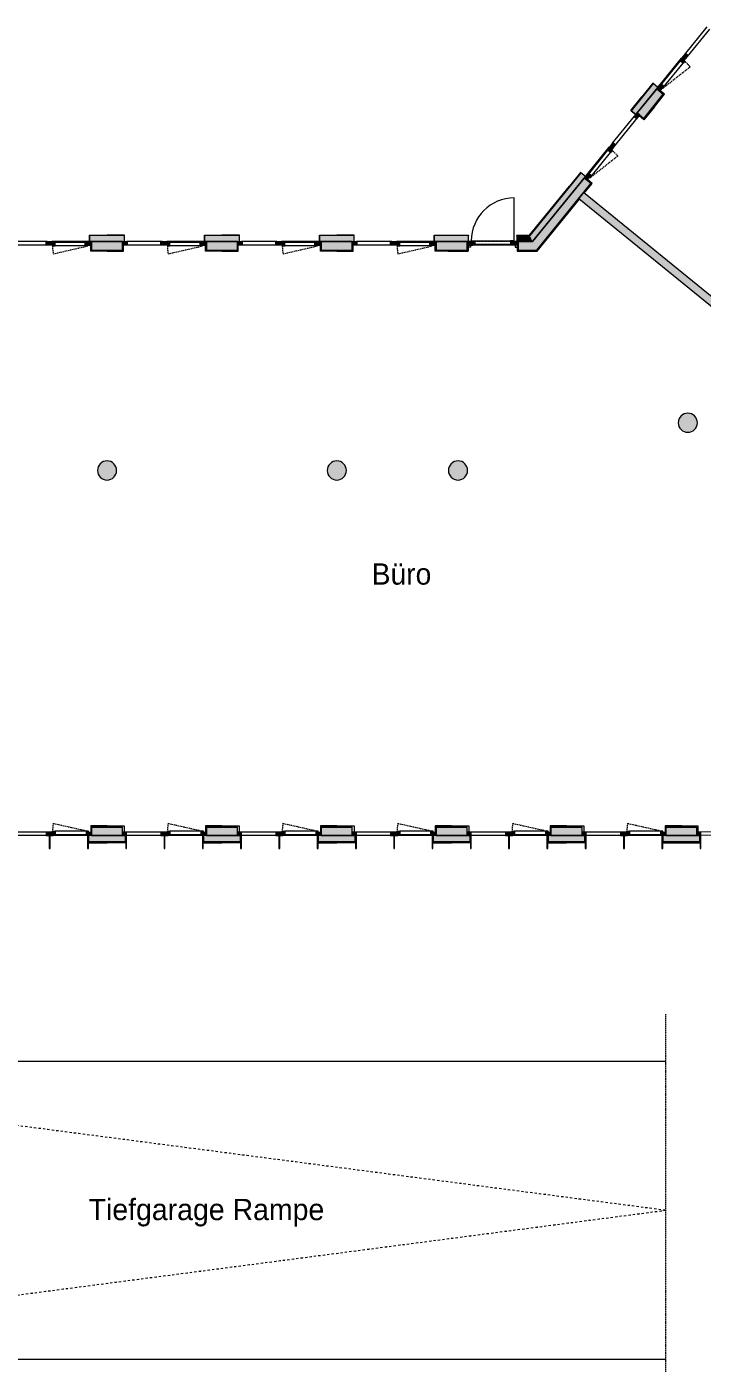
# Model space of a CAD drawing. Header units: inches. Extents: x 354311 to 431061, y 371078 to 433204.
# Drawn here: x 380710 to 396581, y 371078 to 402672 of the extents above; entities that cross this region are included whole.
import ezdxf

# ---------------------------------------------------------------- set-up
doc = ezdxf.new("R2010")
doc.units = ezdxf.units.IN
doc.header["$LTSCALE"] = 250
doc.header["$MEASUREMENT"] = 0
for name, pattern in [('1600_2512', [0.42, 0.2, -0.01, 0.01, -0.2]), ('G1', [0.18, 0.12, -0.06]), ('Volllinie', [0])]:
    doc.linetypes.add(name, pattern=pattern)
doc.layers.add('Grundebene', color=7, linetype='Continuous')
doc.styles.add('ARIAL', font='arial.ttf', dxfattribs={"height": 0.2})

msp = doc.modelspace()

# ---------------------------------------------------------------- hatches: boundary and pattern name
at = {"layer": 'Grundebene', "true_color": 0x000000, "transparency": 33554687}
for points in [[(396068, 401868), (396106, 401915), (396170, 401863), (396132, 401817)], [(396106, 401915), (396096, 401903), (396081, 401915), (396188, 402047), (396252, 401995), (396154, 401876)], [(395542, 401252), (395433, 401340), (394916, 400704), (395024, 400615)], [(395433, 401340), (394916, 400704), (395024, 400615), (395542, 401252)], [(395585, 401274), (395598, 401290), (395583, 401302), (395513, 401217), (395577, 401165), (395634, 401235)], [(395623, 401321), (395585, 401274), (395649, 401222), (395687, 401269)], [(395208, 400524), (395668, 401091), (395513, 401217), (395053, 400650)], [(395513, 401217), (395053, 400650), (395208, 400524), (395668, 401091)], [(395053, 400650), (394983, 400565), (395047, 400513), (395116, 400599)], [(394366, 399773), (394404, 399820), (394467, 399768), (394429, 399721)], [(394404, 399820), (394394, 399807), (394378, 399820), (394485, 399952), (394549, 399900), (394452, 399780)], [(393839, 399156), (393730, 399245), (392531, 397769), (392598, 397629)], [(393730, 399245), (392531, 397769), (392598, 397629), (393839, 399156)], [(392598, 397629), (392693, 397429), (393966, 398995), (393810, 399121)], [(393810, 399121), (392598, 397629), (392693, 397429), (393966, 398995)], [(393883, 399179), (393895, 399194), (393880, 399207), (393810, 399121), (393874, 399070), (393931, 399139)], [(393921, 399225), (393883, 399179), (393946, 399127), (393984, 399173)], [(393680, 398644), (398123, 395034), (398233, 395170), (393791, 398780)], [(381313, 397609), (381329, 397609), (381329, 397629), (381159, 397629), (381159, 397547), (381313, 397547)], [(381373, 397609), (381313, 397609), (381313, 397527), (381373, 397527)], [(382079, 397609), (382139, 397609), (382139, 397527), (382079, 397527)], [(382139, 397609), (382119, 397609), (382119, 397629), (382229, 397629), (382229, 397547), (382139, 397547)], [(383004, 397629), (383004, 397769), (382184, 397769), (382184, 397629)], [(382184, 397769), (383004, 397769), (383004, 397629), (382959, 397629), (382959, 397629), (382959, 397429), (382229, 397429), (382229, 397629), (382229, 397629), (382184, 397629)], [(382959, 397629), (382229, 397629), (382229, 397429), (382959, 397429)], [(382959, 397629), (383069, 397629), (383069, 397547), (382959, 397547)], [(384013, 397609), (384029, 397609), (384029, 397629), (383859, 397629), (383859, 397547), (384013, 397547)], [(384073, 397609), (384013, 397609), (384013, 397527), (384073, 397527)], [(384779, 397609), (384839, 397609), (384839, 397527), (384779, 397527)], [(384839, 397609), (384819, 397609), (384819, 397629), (384929, 397629), (384929, 397547), (384839, 397547)], [(385704, 397629), (385704, 397769), (384884, 397769), (384884, 397629)], [(384884, 397769), (385704, 397769), (385704, 397629), (385659, 397629), (385659, 397629), (385659, 397429), (384929, 397429), (384929, 397629), (384929, 397629), (384884, 397629)], [(384929, 397429), (385659, 397429), (385659, 397629), (384929, 397629)], [(385659, 397629), (385769, 397629), (385769, 397547), (385659, 397547)], [(386713, 397609), (386729, 397609), (386729, 397629), (386559, 397629), (386559, 397547), (386713, 397547)], [(386773, 397609), (386713, 397609), (386713, 397527), (386773, 397527)], [(387479, 397609), (387539, 397609), (387539, 397527), (387479, 397527)], [(387539, 397609), (387519, 397609), (387519, 397629), (387629, 397629), (387629, 397547), (387539, 397547)], [(388404, 397629), (388404, 397769), (387584, 397769), (387584, 397629)], [(388404, 397629), (388404, 397769), (387584, 397769), (387584, 397629)], [(388359, 397629), (387629, 397629), (387629, 397429), (388359, 397429)], [(388359, 397629), (387629, 397629), (387629, 397429), (388359, 397429)], [(388359, 397629), (388469, 397629), (388469, 397547), (388359, 397547)], [(389413, 397609), (389429, 397609), (389429, 397629), (389259, 397629), (389259, 397547), (389413, 397547)], [(389473, 397609), (389413, 397609), (389413, 397527), (389473, 397527)], [(390179, 397609), (390239, 397609), (390239, 397527), (390179, 397527)], [(390239, 397609), (390219, 397609), (390219, 397629), (390329, 397629), (390329, 397547), (390239, 397547)], [(391089, 397629), (391089, 397769), (390284, 397769), (390284, 397629)], [(391089, 397769), (390284, 397769), (390284, 397629), (391089, 397629)], [(391190, 397547), (391059, 397547), (391059, 397629), (391190, 397629)], [(391239, 397568), (391156, 397568), (391156, 397650), (391239, 397650)], [(392162, 397568), (392079, 397568), (392079, 397650), (392162, 397650)], [(392259, 397547), (392129, 397547), (392129, 397568), (392141, 397568), (392141, 397629), (392259, 397629)], [(392598, 397629), (392531, 397769), (392229, 397769), (392229, 397629)], [(392598, 397629), (392531, 397769), (392229, 397769), (392229, 397629)], [(382229, 383879), (382959, 383879), (382959, 383679), (382959, 383679), (383028, 383679), (383028, 383539), (382160, 383539), (382160, 383679), (382229, 383679)], [(382959, 383879), (382229, 383879), (382229, 383679), (382959, 383679)], [(384929, 383879), (385659, 383879), (385659, 383679), (385659, 383679), (385728, 383679), (385728, 383539), (384860, 383539), (384860, 383679), (384929, 383679)], [(385659, 383879), (384929, 383879), (384929, 383679), (385659, 383679)], [(387629, 383879), (388359, 383879), (388359, 383679), (388359, 383679), (388428, 383679), (388428, 383539), (387560, 383539), (387560, 383679), (387629, 383679)], [(388359, 383879), (387629, 383879), (387629, 383679), (388359, 383679)], [(390329, 383879), (391059, 383879), (391059, 383679), (391059, 383679), (391128, 383679), (391128, 383539), (390260, 383539), (390260, 383679), (390329, 383679)], [(391059, 383879), (390329, 383879), (390329, 383679), (391059, 383679)], [(393029, 383879), (393759, 383879), (393759, 383679), (393759, 383679), (393828, 383679), (393828, 383539), (392960, 383539), (392960, 383679), (393029, 383679), (393029, 383679)], [(393759, 383879), (393029, 383879), (393029, 383679), (393759, 383679)], [(395729, 383879), (396459, 383879), (396459, 383679), (396459, 383679), (396528, 383679), (396528, 383539), (395660, 383539), (395660, 383679), (395729, 383679)], [(396459, 383879), (395729, 383879), (395729, 383679), (396459, 383679)], [(381313, 383699), (381329, 383699), (381329, 383679), (381159, 383679), (381159, 383761), (381313, 383761)], [(381373, 383699), (381313, 383699), (381313, 383781), (381373, 383781)], [(382100, 383699), (382160, 383699), (382160, 383781), (382100, 383781)], [(382160, 383699), (382134, 383699), (382134, 383679), (382229, 383679), (382229, 383761), (382160, 383761)], [(382160, 383679), (382160, 383539), (383028, 383539), (383028, 383679)], [(382959, 383679), (383054, 383679), (383054, 383761), (382959, 383761)], [(384013, 383699), (384029, 383699), (384029, 383679), (383859, 383679), (383859, 383761), (384013, 383761)], [(384073, 383699), (384013, 383699), (384013, 383781), (384073, 383781)], [(384800, 383699), (384860, 383699), (384860, 383781), (384800, 383781)], [(384860, 383699), (384834, 383699), (384834, 383679), (384929, 383679), (384929, 383761), (384860, 383761)], [(384860, 383679), (384860, 383539), (385728, 383539), (385728, 383679)], [(385659, 383679), (385754, 383679), (385754, 383761), (385659, 383761)], [(386713, 383699), (386729, 383699), (386729, 383679), (386559, 383679), (386559, 383761), (386713, 383761)], [(386773, 383699), (386713, 383699), (386713, 383781), (386773, 383781)], [(387500, 383699), (387560, 383699), (387560, 383781), (387500, 383781)], [(387560, 383699), (387534, 383699), (387534, 383679), (387629, 383679), (387629, 383761), (387560, 383761)], [(387560, 383679), (387560, 383539), (388428, 383539), (388428, 383679)], [(388359, 383679), (388454, 383679), (388454, 383761), (388359, 383761)], [(389413, 383699), (389429, 383699), (389429, 383679), (389259, 383679), (389259, 383761), (389413, 383761)], [(389473, 383699), (389413, 383699), (389413, 383781), (389473, 383781)], [(390200, 383699), (390260, 383699), (390260, 383781), (390200, 383781)], [(390260, 383699), (390234, 383699), (390234, 383679), (390329, 383679), (390329, 383761), (390260, 383761)], [(390260, 383679), (390260, 383539), (391128, 383539), (391128, 383679)], [(391059, 383679), (391154, 383679), (391154, 383761), (391059, 383761)], [(392113, 383699), (392129, 383699), (392129, 383679), (391959, 383679), (391959, 383761), (392113, 383761)], [(392173, 383699), (392113, 383699), (392113, 383781), (392173, 383781)], [(392900, 383699), (392960, 383699), (392960, 383781), (392900, 383781)], [(392960, 383699), (392934, 383699), (392934, 383679), (393029, 383679), (393029, 383761), (392960, 383761)], [(392960, 383679), (392960, 383539), (393828, 383539), (393828, 383679)], [(393759, 383679), (393854, 383679), (393854, 383761), (393759, 383761)], [(394813, 383699), (394829, 383699), (394829, 383679), (394659, 383679), (394659, 383761), (394813, 383761)], [(394873, 383699), (394813, 383699), (394813, 383781), (394873, 383781)], [(395600, 383699), (395660, 383699), (395660, 383781), (395600, 383781)], [(395660, 383699), (395634, 383699), (395634, 383679), (395729, 383679), (395729, 383761), (395660, 383761)], [(395660, 383679), (395660, 383539), (396528, 383539), (396528, 383679)], [(396460, 383679), (396554, 383680), (396553, 383762), (396459, 383761)]]:
    msp.add_hatch(color=18, dxfattribs=at).paths.add_polyline_path(points, flags=0)
h = msp.add_hatch(color=18, dxfattribs=at)
h.paths.add_polyline_path([(390329, 397629), (390329, 397429), (391059, 397429), (391059, 397629)], flags=0)
h.paths.add_polyline_path([(392259, 397629), (392259, 397429), (392693, 397429), (392598, 397629)], flags=0)
h = msp.add_hatch(color=18, dxfattribs=at)
h.paths.add_polyline_path([(390329, 397629), (390329, 397429), (391059, 397429), (391059, 397629)], flags=0)
h.paths.add_polyline_path([(392259, 397629), (392259, 397429), (392693, 397429), (392598, 397629)], flags=0)
h = msp.add_hatch(color=18, dxfattribs=at)
edge = h.paths.add_edge_path(flags=0)
edge.add_arc((396244, 393375), 225, 0, 360)
edge.add_arc((396244, 393375), 225, 0, 360)
h = msp.add_hatch(color=18, dxfattribs=at)
edge = h.paths.add_edge_path(flags=0)
edge.add_arc((382594, 392254), 225, 0, 360)
edge.add_arc((382594, 392254), 225, 0, 360)
h = msp.add_hatch(color=18, dxfattribs=at)
edge = h.paths.add_edge_path(flags=0)
edge.add_arc((387994, 392254), 225, 0, 360)
edge.add_arc((387994, 392254), 225, 0, 360)
h = msp.add_hatch(color=18, dxfattribs=at)
edge = h.paths.add_edge_path(flags=0)
edge.add_arc((390844, 392254), 225, 0, 360)
edge.add_arc((390844, 392254), 225, 0, 360)

# ---------------------------------------------------------------- linework, layer by layer
at = {"layer": 'Grundebene', "color": 18, "linetype": 'Continuous', "lineweight": 13, "true_color": 0x000000}
for p, q in [((396171, 402026), (396696, 402672)), ((396235, 401975), (396759, 402620)), ((395573, 401291), (396100, 401939)), ((396068, 401868), (396106, 401915)), ((396188, 402047), (396081, 401915)), ((396134, 401981), (396081, 401915)), ((396081, 401915), (396096, 401903)), ((396081, 401915), (396096, 401903)), ((396106, 401915), (396170, 401863)), ((396198, 401930), (396134, 401981)), ((396154, 401876), (396198, 401930)), ((396185, 401913), (396252, 401995)), ((396252, 401995), (396188, 402047)), ((395610, 401304), (396068, 401868)), ((395674, 401253), (396132, 401817)), ((396132, 401817), (396068, 401868)), ((396170, 401863), (396132, 401817)), ((395433, 401340), (394916, 400704)), ((395024, 400615), (395542, 401252)), ((395423, 401348), (395164, 401030)), ((395542, 401252), (395423, 401348)), ((395542, 401252), (395433, 401340)), ((395513, 401217), (395583, 401302)), ((395513, 401217), (395542, 401252)), ((395583, 401302), (395598, 401290)), ((395623, 401321), (395585, 401274)), ((395585, 401274), (395649, 401222)), ((395687, 401269), (395623, 401321)), ((395649, 401222), (395687, 401269)), ((394906, 400712), (395164, 401030)), ((395053, 400650), (395513, 401217)), ((395513, 401217), (395053, 400650)), ((395208, 400524), (395668, 401091)), ((395208, 400524), (395668, 401091)), ((395458, 400792), (395700, 401090)), ((395513, 401217), (395668, 401091)), ((395668, 401091), (395513, 401217)), ((395577, 401165), (395513, 401217)), ((395634, 401235), (395577, 401165)), ((395700, 401090), (395589, 401181)), ((395024, 400615), (394906, 400712)), ((394916, 400704), (395024, 400615)), ((395053, 400650), (394983, 400565)), ((395028, 400619), (395024, 400615)), ((395053, 400650), (395208, 400524)), ((395053, 400650), (395208, 400524)), ((395116, 400599), (395053, 400650)), ((395458, 400792), (395215, 400493)), ((394468, 399931), (394993, 400577)), ((394532, 399879), (395057, 400525)), ((394983, 400565), (395047, 400513)), ((395047, 400513), (395116, 400599)), ((395215, 400493), (395104, 400583)), ((393870, 399195), (394398, 399844)), ((393907, 399209), (394366, 399773)), ((393971, 399157), (394429, 399721)), ((394366, 399773), (394404, 399820)), ((394429, 399721), (394366, 399773)), ((394485, 399952), (394378, 399820)), ((394432, 399886), (394378, 399820)), ((394378, 399820), (394394, 399807)), ((394378, 399820), (394394, 399807)), ((394404, 399820), (394467, 399768)), ((394467, 399768), (394429, 399721)), ((394495, 399834), (394432, 399886)), ((394452, 399780), (394495, 399834)), ((394482, 399818), (394549, 399900)), ((394549, 399900), (394485, 399952)), ((393730, 399245), (392531, 397769)), ((392598, 397629), (393839, 399156)), ((393810, 399121), (392598, 397629)), ((393720, 399253), (393462, 398935)), ((393839, 399156), (393720, 399253)), ((393839, 399156), (393730, 399245)), ((393810, 399121), (393880, 399207)), ((393810, 399121), (393839, 399156)), ((393966, 398995), (393810, 399121)), ((393874, 399070), (393810, 399121)), ((393931, 399139), (393874, 399070)), ((393880, 399207), (393895, 399194)), ((393921, 399225), (393883, 399179)), ((393883, 399179), (393946, 399127)), ((393998, 398995), (393887, 399085)), ((393984, 399173), (393921, 399225)), ((393946, 399127), (393984, 399173)), ((392525, 397782), (393462, 398935)), ((392693, 397429), (393966, 398995)), ((393791, 398780), (393680, 398644)), ((397477, 395784), (393791, 398780)), ((393810, 398764), (393998, 398995)), ((392162, 397650), (392162, 398656)), ((392705, 397404), (393700, 398628)), ((393680, 398644), (397367, 395649)), ((382184, 397629), (382184, 397782)), ((382184, 397782), (382594, 397782)), ((383004, 397782), (382594, 397782)), ((383004, 397629), (383004, 397782)), ((384884, 397629), (384884, 397782)), ((384884, 397782), (385294, 397782)), ((385704, 397782), (385294, 397782)), ((385704, 397629), (385704, 397782)), ((387584, 397629), (387584, 397782)), ((387584, 397782), (387994, 397782)), ((388404, 397782), (387994, 397782)), ((388404, 397629), (388404, 397782)), ((390284, 397629), (390284, 397782)), ((390284, 397782), (390694, 397782)), ((390694, 397782), (391089, 397782)), ((391089, 397782), (391089, 397769)), ((392229, 397769), (392229, 397782)), ((392229, 397782), (392525, 397782)), ((381186, 397629), (380354, 397629)), ((381186, 397547), (380354, 397547)), ((381159, 397547), (381159, 397629)), ((381159, 397629), (381329, 397629)), ((381265, 397547), (381159, 397547)), ((381244, 397547), (381244, 397629)), ((381244, 397629), (381329, 397629)), ((381313, 397547), (381244, 397547)), ((382134, 397629), (381298, 397629)), ((381373, 397609), (381313, 397609)), ((381313, 397609), (381313, 397527)), ((381313, 397527), (381373, 397527)), ((381329, 397629), (381329, 397609)), ((381329, 397629), (381329, 397609)), ((381373, 397527), (381373, 397609)), ((382100, 397609), (381373, 397609)), ((382100, 397527), (381373, 397527)), ((382079, 397527), (382079, 397609)), ((382079, 397609), (382139, 397609)), ((382139, 397527), (382079, 397527)), ((382229, 397629), (382119, 397629)), ((382119, 397629), (382119, 397609)), ((382139, 397609), (382139, 397527)), ((382139, 397547), (382229, 397547)), ((383004, 397769), (382184, 397769)), ((382184, 397769), (382184, 397629)), ((382184, 397629), (383004, 397629)), ((382229, 397629), (382184, 397629)), ((382209, 397404), (382209, 397547)), ((382229, 397629), (382959, 397629)), ((382229, 397429), (382229, 397629)), ((382959, 397629), (382229, 397629)), ((382229, 397629), (382229, 397429)), ((382229, 397547), (382229, 397629)), ((382959, 397429), (382959, 397629)), ((382959, 397429), (382959, 397629)), ((382959, 397629), (383069, 397629)), ((382959, 397547), (382959, 397629)), ((383069, 397547), (382959, 397547)), ((382979, 397404), (382979, 397547)), ((382999, 397629), (383004, 397629)), ((383004, 397629), (383004, 397769)), ((383886, 397629), (383054, 397629)), ((383886, 397547), (383054, 397547)), ((383069, 397629), (383069, 397547)), ((383859, 397547), (383859, 397629)), ((383859, 397629), (384029, 397629)), ((383965, 397547), (383859, 397547)), ((383944, 397547), (383944, 397629)), ((383944, 397629), (384029, 397629)), ((384013, 397547), (383944, 397547)), ((384834, 397629), (383998, 397629)), ((384073, 397609), (384013, 397609)), ((384013, 397609), (384013, 397527)), ((384013, 397527), (384073, 397527)), ((384029, 397629), (384029, 397609)), ((384029, 397629), (384029, 397609)), ((384073, 397527), (384073, 397609)), ((384800, 397609), (384073, 397609)), ((384800, 397527), (384073, 397527)), ((384779, 397527), (384779, 397609)), ((384779, 397609), (384839, 397609)), ((384839, 397527), (384779, 397527)), ((384929, 397629), (384819, 397629)), ((384819, 397629), (384819, 397609)), ((384839, 397609), (384839, 397527)), ((384839, 397547), (384929, 397547)), ((385704, 397769), (384884, 397769)), ((384884, 397769), (384884, 397629)), ((384884, 397629), (385704, 397629)), ((384929, 397629), (384884, 397629)), ((384909, 397404), (384909, 397547)), ((384929, 397429), (384929, 397629)), ((384929, 397629), (385659, 397629)), ((385659, 397629), (384929, 397629)), ((384929, 397629), (384929, 397429)), ((384929, 397547), (384929, 397629)), ((385659, 397429), (385659, 397629)), ((385659, 397429), (385659, 397629)), ((385659, 397629), (385769, 397629)), ((385659, 397547), (385659, 397629)), ((385769, 397547), (385659, 397547)), ((385679, 397404), (385679, 397547)), ((385699, 397629), (385704, 397629)), ((385704, 397629), (385704, 397769)), ((386586, 397629), (385754, 397629)), ((386586, 397547), (385754, 397547)), ((385769, 397629), (385769, 397547)), ((386559, 397547), (386559, 397629)), ((386559, 397629), (386729, 397629)), ((386665, 397547), (386559, 397547)), ((386644, 397547), (386644, 397629)), ((386644, 397629), (386729, 397629)), ((386713, 397547), (386644, 397547)), ((387534, 397629), (386698, 397629)), ((386773, 397609), (386713, 397609)), ((386713, 397609), (386713, 397527)), ((386713, 397527), (386773, 397527)), ((386729, 397629), (386729, 397609)), ((386729, 397629), (386729, 397609)), ((386773, 397527), (386773, 397609)), ((387500, 397609), (386773, 397609)), ((387500, 397527), (386773, 397527)), ((387479, 397527), (387479, 397609)), ((387479, 397609), (387539, 397609)), ((387539, 397527), (387479, 397527)), ((387629, 397629), (387519, 397629)), ((387519, 397629), (387519, 397609)), ((387539, 397609), (387539, 397527)), ((387539, 397547), (387629, 397547)), ((388404, 397769), (387584, 397769)), ((387584, 397769), (387584, 397629)), ((387584, 397629), (388404, 397629)), ((387629, 397629), (387584, 397629)), ((387609, 397404), (387609, 397547)), ((387629, 397629), (388359, 397629)), ((387629, 397429), (387629, 397629)), ((388359, 397629), (387629, 397629)), ((387629, 397629), (387629, 397429)), ((387629, 397547), (387629, 397629)), ((388359, 397429), (388359, 397629)), ((388359, 397429), (388359, 397629)), ((388359, 397629), (388469, 397629)), ((388359, 397547), (388359, 397629)), ((388469, 397547), (388359, 397547)), ((388379, 397404), (388379, 397547)), ((388399, 397629), (388404, 397629)), ((388404, 397629), (388404, 397769)), ((389286, 397629), (388454, 397629)), ((389286, 397547), (388454, 397547)), ((388469, 397629), (388469, 397547)), ((389259, 397547), (389259, 397629)), ((389259, 397629), (389429, 397629)), ((389365, 397547), (389259, 397547)), ((389344, 397547), (389344, 397629)), ((389344, 397629), (389429, 397629)), ((389413, 397547), (389344, 397547)), ((390234, 397629), (389398, 397629)), ((389473, 397609), (389413, 397609)), ((389413, 397609), (389413, 397527)), ((389413, 397527), (389473, 397527)), ((389429, 397629), (389429, 397609)), ((389429, 397629), (389429, 397609)), ((389473, 397527), (389473, 397609)), ((390200, 397609), (389473, 397609)), ((390200, 397527), (389473, 397527)), ((390179, 397527), (390179, 397609)), ((390179, 397609), (390239, 397609)), ((390239, 397527), (390179, 397527)), ((390329, 397629), (390219, 397629)), ((390219, 397629), (390219, 397609)), ((390239, 397609), (390239, 397527)), ((390239, 397547), (390329, 397547)), ((391089, 397769), (390284, 397769)), ((390284, 397769), (390284, 397629)), ((390284, 397629), (391089, 397629)), ((390329, 397629), (390284, 397629)), ((390309, 397404), (390309, 397547)), ((390329, 397629), (390329, 397429)), ((391059, 397629), (390329, 397629)), ((390329, 397547), (390329, 397629)), ((391059, 397429), (391059, 397629)), ((391156, 397629), (391059, 397629)), ((391059, 397629), (391059, 397547)), ((391059, 397499), (391059, 397559)), ((391059, 397559), (391134, 397559)), ((391059, 397547), (391190, 397547)), ((391134, 397499), (391059, 397499)), ((391084, 397547), (391084, 397404)), ((391089, 397629), (391089, 397769)), ((391134, 397559), (391134, 397499)), ((392184, 397559), (391134, 397559)), ((391156, 397650), (391239, 397650)), ((391156, 397568), (391156, 397650)), ((391239, 397568), (391156, 397568)), ((391190, 397547), (391190, 397568)), ((392209, 397547), (391190, 397547)), ((391239, 397650), (392079, 397650)), ((391239, 397650), (391239, 397568)), ((391239, 397568), (392079, 397568)), ((392162, 397650), (392079, 397650)), ((392079, 397650), (392079, 397568)), ((392079, 397568), (392162, 397568)), ((392129, 397547), (392129, 397568)), ((392259, 397547), (392129, 397547)), ((392162, 397568), (392162, 397650)), ((392162, 397629), (392259, 397629)), ((392259, 397559), (392184, 397559)), ((392184, 397559), (392184, 397499)), ((392184, 397499), (392259, 397499)), ((392531, 397769), (392229, 397769)), ((392229, 397769), (392229, 397629)), ((392229, 397629), (392598, 397629)), ((392234, 397547), (392234, 397404)), ((392259, 397629), (392259, 397429)), ((392598, 397629), (392259, 397629)), ((392259, 397629), (392259, 397547)), ((392259, 397499), (392259, 397559)), ((382594, 397404), (382209, 397404)), ((382229, 397429), (382959, 397429)), ((382229, 397429), (382959, 397429)), ((382594, 397404), (382979, 397404)), ((385294, 397404), (384909, 397404)), ((384929, 397429), (385659, 397429)), ((384929, 397429), (385659, 397429)), ((385294, 397404), (385679, 397404)), ((387994, 397404), (387609, 397404)), ((387629, 397429), (388359, 397429)), ((387629, 397429), (388359, 397429)), ((387994, 397404), (388379, 397404)), ((390694, 397404), (390309, 397404)), ((390329, 397429), (391059, 397429)), ((390613, 397404), (391084, 397404)), ((392234, 397404), (392705, 397404)), ((392259, 397429), (392693, 397429)), ((382594, 383904), (382209, 383904)), ((382209, 383904), (382209, 383761)), ((382229, 383879), (382959, 383879)), ((382229, 383679), (382229, 383879)), ((382959, 383879), (382229, 383879)), ((382229, 383879), (382229, 383679)), ((382594, 383904), (382999, 383904)), ((382959, 383679), (382959, 383879)), ((382959, 383679), (382959, 383879)), ((382999, 383904), (382999, 383761)), ((385294, 383904), (384909, 383904)), ((384909, 383904), (384909, 383761)), ((384929, 383879), (385659, 383879)), ((384929, 383679), (384929, 383879)), ((385659, 383879), (384929, 383879)), ((384929, 383879), (384929, 383679)), ((385294, 383904), (385699, 383904)), ((385659, 383679), (385659, 383879)), ((385659, 383679), (385659, 383879)), ((385699, 383904), (385699, 383761)), ((387994, 383904), (387609, 383904)), ((387609, 383904), (387609, 383761)), ((387629, 383879), (388359, 383879)), ((387629, 383679), (387629, 383879)), ((388359, 383879), (387629, 383879)), ((387629, 383879), (387629, 383679)), ((387994, 383904), (388399, 383904)), ((388359, 383679), (388359, 383879)), ((388359, 383679), (388359, 383879)), ((388399, 383904), (388399, 383761)), ((390694, 383904), (390309, 383904)), ((390309, 383904), (390309, 383761)), ((390329, 383879), (391059, 383879)), ((390329, 383679), (390329, 383879)), ((391059, 383879), (390329, 383879)), ((390329, 383879), (390329, 383679)), ((390694, 383904), (391099, 383904)), ((391059, 383679), (391059, 383879)), ((391059, 383679), (391059, 383879)), ((391099, 383904), (391099, 383761)), ((393394, 383904), (393009, 383904)), ((393009, 383904), (393009, 383761)), ((393029, 383879), (393759, 383879)), ((393029, 383679), (393029, 383879)), ((393759, 383879), (393029, 383879)), ((393029, 383879), (393029, 383679)), ((393394, 383904), (393799, 383904)), ((393759, 383679), (393759, 383879)), ((393759, 383679), (393759, 383879)), ((393799, 383904), (393799, 383761)), ((396094, 383904), (395709, 383904)), ((395709, 383904), (395709, 383761)), ((395729, 383879), (396459, 383879)), ((395729, 383679), (395729, 383879)), ((396459, 383879), (395729, 383879)), ((395729, 383879), (395729, 383679)), ((396094, 383904), (396478, 383904)), ((396459, 383679), (396459, 383879)), ((396459, 383679), (396459, 383879)), ((396478, 383904), (396478, 383761)), ((381186, 383761), (380354, 383761)), ((381186, 383679), (380354, 383679)), ((381265, 383761), (381159, 383761)), ((381159, 383761), (381159, 383679)), ((381159, 383679), (381329, 383679)), ((381254, 383679), (381234, 383679)), ((381234, 383679), (381234, 383379)), ((381313, 383761), (381244, 383761)), ((381244, 383761), (381244, 383679)), ((381244, 383679), (381329, 383679)), ((381254, 383379), (381254, 383679)), ((382134, 383679), (381298, 383679)), ((381313, 383781), (381373, 383781)), ((381313, 383699), (381313, 383781)), ((381373, 383699), (381313, 383699)), ((381329, 383679), (381329, 383699)), ((381329, 383679), (381329, 383699)), ((382100, 383781), (381373, 383781)), ((381373, 383781), (381373, 383699)), ((382100, 383699), (381373, 383699)), ((382160, 383781), (382100, 383781)), ((382100, 383781), (382100, 383699)), ((382100, 383699), (382160, 383699)), ((382134, 383679), (382134, 383699)), ((382229, 383679), (382134, 383679)), ((382154, 383679), (382134, 383679)), ((382134, 383679), (382134, 383379)), ((382154, 383379), (382154, 383679)), ((382160, 383699), (382160, 383781)), ((382160, 383761), (382229, 383761)), ((382160, 383679), (382160, 383539)), ((383028, 383679), (382160, 383679)), ((382209, 383679), (382160, 383679)), ((382160, 383679), (382160, 383509)), ((382229, 383761), (382229, 383679)), ((382229, 383679), (382959, 383679)), ((382229, 383679), (382959, 383679)), ((383054, 383761), (382959, 383761)), ((382959, 383761), (382959, 383679)), ((382959, 383679), (383054, 383679)), ((382999, 383679), (383028, 383679)), ((383028, 383539), (383028, 383679)), ((383028, 383679), (383028, 383509)), ((383054, 383679), (383034, 383679)), ((383034, 383679), (383034, 383379)), ((383054, 383679), (383054, 383761)), ((383886, 383761), (383054, 383761)), ((383054, 383379), (383054, 383679)), ((383886, 383679), (383054, 383679)), ((383965, 383761), (383859, 383761)), ((383859, 383761), (383859, 383679)), ((383859, 383679), (384029, 383679)), ((383954, 383679), (383934, 383679)), ((383934, 383679), (383934, 383379)), ((384013, 383761), (383944, 383761)), ((383944, 383761), (383944, 383679)), ((383944, 383679), (384029, 383679)), ((383954, 383379), (383954, 383679)), ((384834, 383679), (383998, 383679)), ((384013, 383781), (384073, 383781)), ((384013, 383699), (384013, 383781)), ((384073, 383699), (384013, 383699)), ((384029, 383679), (384029, 383699)), ((384029, 383679), (384029, 383699)), ((384800, 383781), (384073, 383781)), ((384073, 383781), (384073, 383699)), ((384800, 383699), (384073, 383699)), ((384860, 383781), (384800, 383781)), ((384800, 383781), (384800, 383699)), ((384800, 383699), (384860, 383699)), ((384834, 383679), (384834, 383699)), ((384854, 383679), (384834, 383679)), ((384834, 383679), (384834, 383379)), ((384929, 383679), (384834, 383679)), ((384854, 383379), (384854, 383679)), ((384860, 383699), (384860, 383781)), ((384860, 383761), (384929, 383761)), ((384860, 383679), (384860, 383539)), ((385728, 383679), (384860, 383679)), ((384909, 383679), (384860, 383679)), ((384860, 383679), (384860, 383509)), ((384929, 383761), (384929, 383679)), ((384929, 383679), (385659, 383679)), ((384929, 383679), (385659, 383679)), ((385754, 383761), (385659, 383761)), ((385659, 383761), (385659, 383679)), ((385659, 383679), (385754, 383679)), ((385699, 383679), (385728, 383679)), ((385728, 383539), (385728, 383679)), ((385728, 383679), (385728, 383509)), ((385754, 383679), (385734, 383679)), ((385734, 383679), (385734, 383379)), ((385754, 383679), (385754, 383761)), ((386586, 383761), (385754, 383761)), ((385754, 383379), (385754, 383679)), ((386586, 383679), (385754, 383679)), ((386665, 383761), (386559, 383761)), ((386559, 383761), (386559, 383679)), ((386559, 383679), (386729, 383679)), ((386654, 383679), (386634, 383679)), ((386634, 383679), (386634, 383379)), ((386713, 383761), (386644, 383761)), ((386644, 383761), (386644, 383679)), ((386644, 383679), (386729, 383679)), ((386654, 383379), (386654, 383679)), ((387534, 383679), (386698, 383679)), ((386713, 383781), (386773, 383781)), ((386713, 383699), (386713, 383781)), ((386773, 383699), (386713, 383699)), ((386729, 383679), (386729, 383699)), ((386729, 383679), (386729, 383699)), ((387500, 383781), (386773, 383781)), ((386773, 383781), (386773, 383699)), ((387500, 383699), (386773, 383699)), ((387560, 383781), (387500, 383781)), ((387500, 383781), (387500, 383699)), ((387500, 383699), (387560, 383699)), ((387534, 383679), (387534, 383699)), ((387554, 383679), (387534, 383679)), ((387534, 383679), (387534, 383379)), ((387629, 383679), (387534, 383679)), ((387554, 383379), (387554, 383679)), ((387560, 383699), (387560, 383781)), ((387560, 383761), (387629, 383761)), ((387560, 383679), (387560, 383539)), ((388428, 383679), (387560, 383679)), ((387609, 383679), (387560, 383679)), ((387560, 383679), (387560, 383509)), ((387629, 383761), (387629, 383679)), ((387629, 383679), (388359, 383679)), ((387629, 383679), (388359, 383679)), ((388454, 383761), (388359, 383761)), ((388359, 383761), (388359, 383679)), ((388359, 383679), (388454, 383679)), ((388399, 383679), (388428, 383679)), ((388428, 383539), (388428, 383679)), ((388428, 383679), (388428, 383509)), ((388454, 383679), (388434, 383679)), ((388434, 383679), (388434, 383379)), ((388454, 383679), (388454, 383761)), ((389286, 383761), (388454, 383761)), ((388454, 383379), (388454, 383679)), ((389286, 383679), (388454, 383679)), ((389365, 383761), (389259, 383761)), ((389259, 383761), (389259, 383679)), ((389259, 383679), (389429, 383679)), ((389354, 383679), (389334, 383679)), ((389334, 383679), (389334, 383379)), ((389413, 383761), (389344, 383761)), ((389344, 383761), (389344, 383679)), ((389344, 383679), (389429, 383679)), ((389354, 383379), (389354, 383679)), ((390234, 383679), (389398, 383679)), ((389413, 383781), (389473, 383781)), ((389413, 383699), (389413, 383781)), ((389473, 383699), (389413, 383699)), ((389429, 383679), (389429, 383699)), ((389429, 383679), (389429, 383699)), ((390200, 383781), (389473, 383781)), ((389473, 383781), (389473, 383699)), ((390200, 383699), (389473, 383699)), ((390260, 383781), (390200, 383781)), ((390200, 383781), (390200, 383699)), ((390200, 383699), (390260, 383699)), ((390234, 383679), (390234, 383699)), ((390254, 383679), (390234, 383679)), ((390234, 383679), (390234, 383379)), ((390329, 383679), (390234, 383679)), ((390254, 383379), (390254, 383679)), ((390260, 383699), (390260, 383781)), ((390260, 383761), (390329, 383761)), ((390260, 383679), (390260, 383539)), ((391128, 383679), (390260, 383679)), ((390309, 383679), (390260, 383679)), ((390260, 383679), (390260, 383509)), ((390329, 383761), (390329, 383679)), ((390329, 383679), (391059, 383679)), ((390329, 383679), (391059, 383679)), ((391154, 383761), (391059, 383761)), ((391059, 383761), (391059, 383679)), ((391059, 383679), (391154, 383679)), ((391099, 383679), (391128, 383679)), ((391128, 383539), (391128, 383679)), ((391128, 383679), (391128, 383509)), ((391154, 383679), (391134, 383679)), ((391134, 383679), (391134, 383379)), ((391154, 383679), (391154, 383761)), ((391986, 383761), (391154, 383761)), ((391154, 383379), (391154, 383679)), ((391986, 383679), (391154, 383679)), ((392065, 383761), (391959, 383761)), ((391959, 383761), (391959, 383679)), ((391959, 383679), (392129, 383679)), ((392054, 383679), (392034, 383679)), ((392034, 383679), (392034, 383379)), ((392113, 383761), (392044, 383761)), ((392044, 383761), (392044, 383679)), ((392044, 383679), (392129, 383679)), ((392054, 383379), (392054, 383679)), ((392934, 383679), (392098, 383679)), ((392113, 383781), (392173, 383781)), ((392113, 383699), (392113, 383781)), ((392173, 383699), (392113, 383699)), ((392129, 383679), (392129, 383699)), ((392129, 383679), (392129, 383699)), ((392900, 383781), (392173, 383781)), ((392173, 383781), (392173, 383699)), ((392900, 383699), (392173, 383699)), ((392960, 383781), (392900, 383781)), ((392900, 383781), (392900, 383699)), ((392900, 383699), (392960, 383699)), ((392934, 383679), (392934, 383699)), ((392954, 383679), (392934, 383679)), ((392934, 383679), (392934, 383379)), ((393029, 383679), (392934, 383679)), ((392954, 383379), (392954, 383679)), ((392960, 383699), (392960, 383781)), ((392960, 383761), (393029, 383761)), ((392960, 383679), (392960, 383539)), ((393828, 383679), (392960, 383679)), ((393009, 383679), (392960, 383679)), ((392960, 383679), (392960, 383509)), ((393029, 383761), (393029, 383679)), ((393029, 383679), (393759, 383679)), ((393029, 383679), (393759, 383679)), ((393854, 383761), (393759, 383761)), ((393759, 383761), (393759, 383679)), ((393759, 383679), (393854, 383679)), ((393799, 383679), (393828, 383679)), ((393828, 383539), (393828, 383679)), ((393828, 383679), (393828, 383509)), ((393854, 383679), (393834, 383679)), ((393834, 383679), (393834, 383379)), ((393854, 383679), (393854, 383761)), ((394686, 383761), (393854, 383761)), ((393854, 383379), (393854, 383679)), ((394686, 383679), (393854, 383679)), ((394765, 383761), (394659, 383761)), ((394659, 383761), (394659, 383679)), ((394659, 383679), (394829, 383679)), ((394754, 383679), (394734, 383679)), ((394734, 383679), (394734, 383379)), ((394813, 383761), (394744, 383761)), ((394744, 383761), (394744, 383679)), ((394744, 383679), (394829, 383679)), ((394754, 383379), (394754, 383679)), ((395634, 383679), (394798, 383679)), ((394813, 383781), (394873, 383781)), ((394813, 383699), (394813, 383781)), ((394873, 383699), (394813, 383699)), ((394829, 383679), (394829, 383699)), ((394829, 383679), (394829, 383699)), ((395600, 383781), (394873, 383781)), ((394873, 383781), (394873, 383699)), ((395600, 383699), (394873, 383699)), ((395660, 383781), (395600, 383781)), ((395600, 383781), (395600, 383699)), ((395600, 383699), (395660, 383699)), ((395634, 383679), (395634, 383699)), ((395654, 383679), (395634, 383679)), ((395634, 383679), (395634, 383379)), ((395729, 383679), (395634, 383679)), ((395654, 383379), (395654, 383679)), ((395660, 383699), (395660, 383781)), ((395660, 383761), (395729, 383761)), ((395660, 383679), (395660, 383539)), ((396528, 383679), (395660, 383679)), ((395709, 383679), (395660, 383679)), ((395660, 383679), (395660, 383509)), ((395729, 383761), (395729, 383679)), ((395729, 383679), (396459, 383679)), ((395729, 383679), (396459, 383679)), ((396553, 383762), (396459, 383761)), ((396459, 383761), (396460, 383679)), ((396460, 383679), (396554, 383680)), ((396528, 383539), (396528, 383679)), ((396528, 383509), (396528, 383679)), ((396554, 383679), (396534, 383679)), ((396534, 383679), (396534, 383379)), ((396554, 383679), (396534, 383679)), ((396534, 383679), (396534, 383379)), ((397396, 383776), (396553, 383762)), ((396554, 383680), (396553, 383762)), ((397397, 383694), (396554, 383680)), ((396554, 383379), (396554, 383679)), ((396554, 383379), (396554, 383679)), ((381234, 383379), (381254, 383379)), ((382134, 383379), (382154, 383379)), ((382160, 383539), (383028, 383539)), ((382160, 383509), (382594, 383509)), ((383028, 383509), (382594, 383509)), ((383034, 383379), (383054, 383379)), ((383934, 383379), (383954, 383379)), ((384834, 383379), (384854, 383379)), ((384860, 383539), (385728, 383539)), ((384860, 383509), (385294, 383509)), ((385728, 383509), (385294, 383509)), ((385734, 383379), (385754, 383379)), ((386634, 383379), (386654, 383379)), ((387534, 383379), (387554, 383379)), ((387560, 383539), (388428, 383539)), ((387560, 383509), (387994, 383509)), ((388428, 383509), (387994, 383509)), ((388434, 383379), (388454, 383379)), ((389334, 383379), (389354, 383379)), ((390234, 383379), (390254, 383379)), ((390260, 383539), (391128, 383539)), ((390260, 383509), (390694, 383509)), ((391128, 383509), (390694, 383509)), ((391134, 383379), (391154, 383379)), ((392034, 383379), (392054, 383379)), ((392934, 383379), (392954, 383379)), ((392960, 383539), (393828, 383539)), ((392960, 383509), (393394, 383509)), ((393828, 383509), (393394, 383509)), ((393834, 383379), (393854, 383379)), ((394734, 383379), (394754, 383379)), ((395634, 383379), (395654, 383379)), ((395660, 383539), (396528, 383539)), ((395660, 383509), (396094, 383509)), ((396094, 383509), (396528, 383509)), ((396534, 383379), (396554, 383379)), ((396534, 383379), (396554, 383379)), ((368923, 378378), (395719, 378378))]:
    msp.add_line(p, q, dxfattribs=at)
at = {"layer": 'Grundebene', "color": 18, "linetype": 'G1', "lineweight": 13, "true_color": 0x000000}
for p, q in [((396303, 401733), (395649, 401222)), ((394600, 399637), (393947, 399127)), ((381330, 397342), (382139, 397527)), ((384030, 397342), (384839, 397527)), ((386730, 397342), (387539, 397527)), ((389430, 397342), (390239, 397527)), ((392259, 397629), (391059, 397629)), ((381330, 383966), (382160, 383781)), ((384030, 383966), (384860, 383781)), ((386730, 383966), (387560, 383781)), ((389430, 383966), (390260, 383781)), ((392130, 383966), (392960, 383781)), ((394830, 383966), (395660, 383781)), ((395719, 379484), (395719, 371078))]:
    msp.add_line(p, q, dxfattribs=at)
at = {"layer": 'Grundebene', "color": 18, "linetype": '1600_2512', "lineweight": 13, "true_color": 0x000000}
for p, q in [((395715, 374878), (368923, 378377)), ((368923, 371378), (395715, 374878)), ((395715, 374878), (395719, 374878))]:
    msp.add_line(p, q, dxfattribs=at)
at = {"layer": 'Grundebene', "color": 18, "linetype": 'Volllinie', "lineweight": 9, "true_color": 0x000000}
msp.add_line((368923, 371378), (395719, 371378), dxfattribs=at)
at = {"layer": 'Grundebene', "color": 18, "linetype": 'G1', "lineweight": 13, "true_color": 0x000000}
for centre, start, end in [((395539, 401087), 40.2192, 50.904), ((393837, 398992), 40.2192, 50.904), ((382313, 397527), 180, 190.6848), ((385013, 397527), 180, 190.6848), ((387713, 397527), 180, 190.6848), ((390413, 397527), 180, 190.6848), ((382313, 383781), 169.3152, 180), ((385013, 383781), 169.3152, 180), ((387713, 383781), 169.3152, 180), ((390413, 383781), 169.3152, 180), ((393113, 383781), 169.3152, 180), ((395813, 383781), 169.3152, 180)]:
    msp.add_arc(centre, 1000, start, end, dxfattribs=at)
at = {"layer": 'Grundebene', "color": 18, "linetype": 'Continuous', "lineweight": 13, "true_color": 0x000000}
for centre, radius, start, end in [((392162, 397650), 1006, 90.0023, 180), ((396244, 393375), 225, 0, 180), ((396244, 393375), 225, 180, 360), ((382594, 392254), 225, 0, 180), ((387994, 392254), 225, 0, 180), ((390844, 392254), 225, 0, 180), ((382594, 392254), 225, 180, 360), ((387994, 392254), 225, 180, 360), ((390844, 392254), 225, 180, 360)]:
    msp.add_arc(centre, radius, start, end, dxfattribs=at)

# ---------------------------------------------------------------- texts
at = {"layer": 'Grundebene', "color": 18, "lineweight": 18, "true_color": 0x000000, "style": 'ARIAL'}
for s, width, p in [('Büro', 0.950264, (388814, 389573)), ('Tiefgarage Rampe', 0.957727, (382160, 374647))]:
    msp.add_text(s, height=500, dxfattribs=dict(at, width=width)).set_placement(p)

doc.saveas('drawing.dxf')
